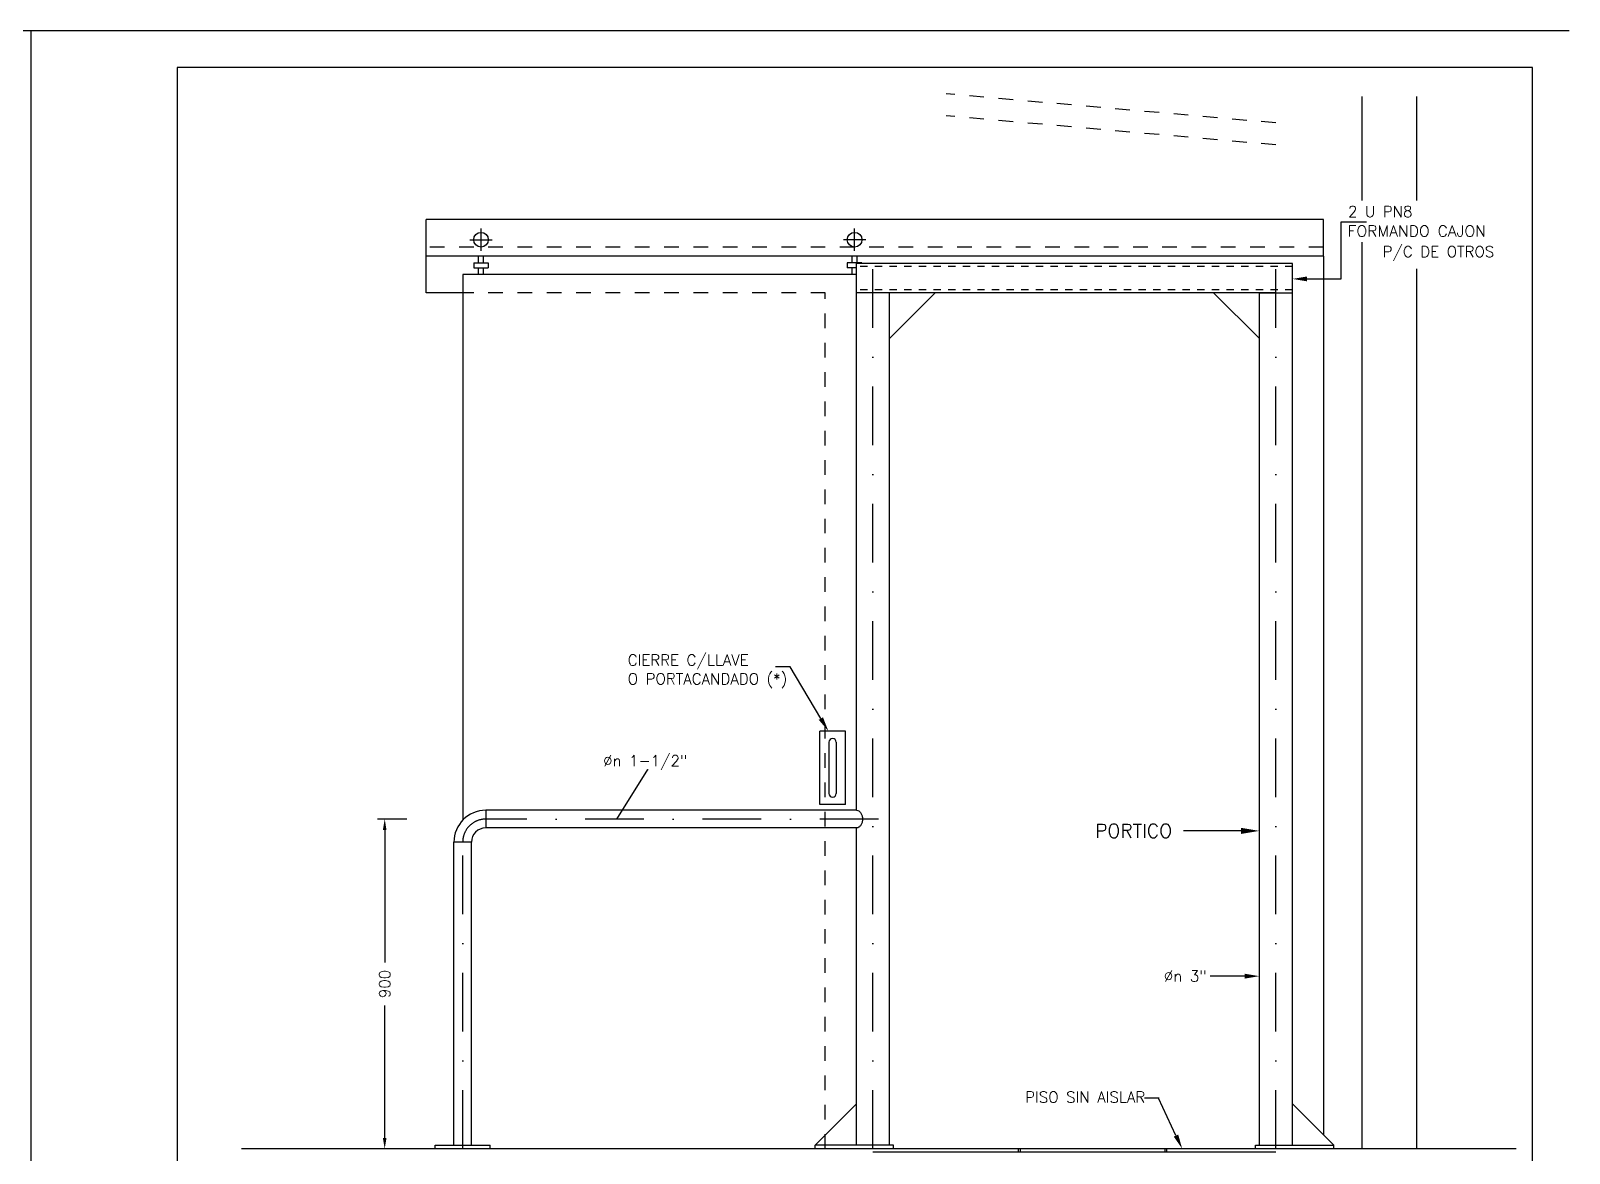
# Model space of a CAD drawing. Extents: x 2682 to 23682, y -29604 to -17724.
# Drawn here: x 6882 to 11082, y -20788 to -17724 of the extents above; entities that cross this region are included whole.
import ezdxf
from ezdxf import colors
from ezdxf.entities.mleader import LeaderData, LeaderLine
from ezdxf.enums import TextEntityAlignment as Align
from ezdxf.math import Vec2, Vec3

# ---------------------------------------------------------------- set-up
doc = ezdxf.new("R2010")
doc.units = 0
doc.header["$MEASUREMENT"] = 0
doc.header["$PDMODE"] = 33
for name, pattern in [('CEN20', [320, 160, -80, 0, -80]), ('PUN10', [40, 20, -20]), ('PUN20', [80, 40, -40])]:
    doc.linetypes.add(name, pattern=pattern)
doc.layers.get('0').update_dxf_attribs({"linetype": 'CONTINUOUS'})
doc.layers.get('DEFPOINTS').update_dxf_attribs({"linetype": 'CONTINUOUS'})
for name, color, linetype in [('0.6', 15, 'CONTINUOUS'), ('FI', 2, 'CONTINUOUS'), ('GR', 9, 'CONTINUOUS'), ('IS', 5, 'CONTINUOUS'), ('MA', 15, 'CONTINUOUS'), ('ME', 7, 'CONTINUOUS'), ('MF', 19, 'CONTINUOUS'), ('TF', 13, 'CONTINUOUS'), ('TX', 13, 'CONTINUOUS')]:
    doc.layers.add(name, color=color, linetype=linetype)
doc.styles.add('ROMANS', font='romans')
doc.styles.get("Standard").update_dxf_attribs({"font": 'ITALIC'})
doc.dimstyles.new('RPM 1-50', dxfattribs={"dimscale": 20, "dimtxt": 1.5, "dimasz": 1.5, "dimexe": 1, "dimexo": 2, "dimgap": 1, "dimtad": 0, "dimdec": 0, "dimtxsty": 'ROMANS', "dimcen": 1.5, "dimclrd": 256, "dimclre": 256, "dimclrt": 256, "dimadec": 0, "dimazin": 0, "dimtfac": 1, "dimtdec": 0, "dimtix": 1, "dimtmove": 2, "dimatfit": 0, "dimfxl": 1, "dimtolj": 1, "dimlwd": -1, "dimlwe": -1, "dimarcsym": 0})

# ---------------------------------------------------------------- blocks, each defined once
blk = doc.blocks.new('*D834')
at = {"layer": 'DEFPOINTS', "color": 0, "transparency": 16777216}
for p in [(7948.3, -19875.7), (7848.3, -20775.7), (7948.3, -20775.7)]:
    blk.add_point(p, dxfattribs=at)
at = {"layer": 'TX', "transparency": 16777216}
for p, q in [((7908.3, -19875.7), (7828.3, -19875.7)), ((7848.3, -19905.7), (7848.3, -20267.1)), ((7848.3, -20745.7), (7848.3, -20384.3)), ((7908.3, -20775.7), (7828.3, -20775.7))]:
    blk.add_line(p, q, dxfattribs=at)
for points in [[(7843.3, -19905.7), (7853.3, -19905.7), (7848.3, -19875.7)], [(7843.3, -20745.7), (7853.3, -20745.7), (7848.3, -20775.7)]]:
    blk.add_solid(points, dxfattribs=at)
at = {"layer": 'TX', "transparency": 16777216, "insert": (7848.3, -20325.7), "char_height": 30, "attachment_point": 5, "rotation": 90, "style": 'ROMANS'}
blk.add_mtext('\\A1;900', dxfattribs=at)

msp = doc.modelspace()

# ---------------------------------------------------------------- linework, layer by layer
for p, q in [((9351.16959, -18439.20198), (9226.16959, -18564.20198)), ((10236.16959, -18564.20198), (10111.16959, -18439.20198)), ((10186.16959, -19907.86247), (10029.19717, -19907.86247))]:
    msp.add_line(p, q)
msp.add_solid([(10186.16959, -19899.52914), (10186.16959, -19916.1958), (10236.16959, -19907.86247)])
at = {"layer": '0.6'}
for p, q in [((7282.05496, -17823.99649), (7282.05496, -23563.99649)), ((10982.05496, -17823.99649), (7282.05496, -17823.99649)), ((10982.05496, -23563.99649), (10982.05496, -17823.99649))]:
    msp.add_line(p, q, dxfattribs=at)
at = {"layer": 'FI'}
for p, q in [((6882.05496, -17723.99649), (2682.05496, -17723.99649)), ((6882.05496, -17723.99649), (6882.05496, -23663.99649)), ((6882.05496, -17723.99649), (6882.05496, -23663.99649)), ((11082.05496, -17723.99649), (6882.05496, -17723.99649)), ((8111.16959, -18324.74914), (8111.16959, -18263.65483)), ((9131.16959, -18324.74914), (9131.16959, -18263.65483)), ((10459.21047, -18401.28555), (10459.21047, -18245.82312)), ((10459.21047, -18245.82312), (10528.35152, -18245.82312)), ((8080.62244, -18294.20198), (8141.71675, -18294.20198)), ((9161.71675, -18294.20198), (9100.62244, -18294.20198)), ((8104.16959, -18357.20198), (8104.16959, -18339.20198)), ((8118.16959, -18357.20198), (8118.16959, -18339.20198)), ((9124.16959, -18357.20198), (9124.16959, -18339.20198)), ((9138.16959, -18357.20198), (9138.16959, -18339.20198)), ((8091.16959, -18357.20198), (8091.16959, -18371.20198)), ((8091.16959, -18357.20198), (8131.16959, -18357.20198)), ((8091.16959, -18371.20198), (8131.16959, -18371.20198)), ((8104.16959, -18389.20198), (8104.16959, -18371.20198)), ((8118.16959, -18389.20198), (8118.16959, -18371.20198)), ((8131.16959, -18357.20198), (8131.16959, -18371.20198)), ((9111.16959, -18357.20198), (9111.16959, -18371.20198)), ((9151.16959, -18357.20198), (9111.16959, -18357.20198)), ((9136.16959, -18371.20198), (9111.16959, -18371.20198)), ((9124.16959, -18389.20198), (9124.16959, -18371.20198)), ((9151.16959, -18357.20198), (9151.16959, -18359.20198)), ((10366.16959, -18401.28555), (10459.21047, -18401.28555))]:
    msp.add_line(p, q, dxfattribs=at)
at = {"layer": 'FI', "linetype": 'PUN20'}
for p, q in [((10411.16959, -18314.20198), (7961.16959, -18314.20198)), ((9051.16959, -18439.20198), (8061.16959, -18439.20198)), ((9051.16959, -20775.70198), (9051.16959, -18439.20198))]:
    msp.add_line(p, q, dxfattribs=at)
at = {"layer": 'FI', "linetype": 'PUN10'}
for p, q in [((10326.16959, -18367.20198), (9136.16959, -18367.20198)), ((10326.16959, -18431.20198), (9136.16959, -18431.20198))]:
    msp.add_line(p, q, dxfattribs=at)
at = {"layer": 'FI', "linetype": 'CEN20'}
for p, q in [((9181.16959, -20775.70198), (9181.16959, -18359.20198)), ((10281.16959, -20775.70198), (10281.16959, -18359.20198)), ((9196.15689, -19875.70198), (8124.16959, -19875.70198)), ((8061.16959, -20775.70198), (8061.16959, -19938.70198)), ((9578.66959, -20785.20198), (9578.66959, -20775.70198)), ((9583.66959, -20785.20198), (9583.66959, -20775.70198)), ((9978.66959, -20785.20198), (9978.66959, -20775.70198)), ((9978.66959, -20785.20198), (9978.66959, -20775.70198)), ((9983.66959, -20785.20198), (9983.66959, -20775.70198)), ((9983.66959, -20785.20198), (9983.66959, -20775.70198))]:
    msp.add_line(p, q, dxfattribs=at)
at = {"layer": 'FI'}
for centre in [(8111.16959, -18294.20198), (9131.16959, -18294.20198)]:
    msp.add_circle(centre, 20, dxfattribs=at)
at = {"layer": 'FI', "linetype": 'CEN20'}
msp.add_arc((8124.16959, -19938.70198), 63, 90, 180, dxfattribs=at)
at = {"layer": 'FI'}
msp.add_solid([(10366.16959, -18407.95221), (10366.16959, -18394.61888), (10326.16959, -18401.28555)], dxfattribs=at)
at = {"layer": 'GR'}
for p, q in [((10516.38273, -18187.08607), (10516.38273, -17903.35092)), ((10666.38273, -18187.08607), (10666.38273, -17903.35092)), ((10516.38273, -20775.70198), (10516.38273, -18300.54493)), ((10666.38273, -20775.70198), (10666.38273, -18373.58949))]:
    msp.add_line(p, q, dxfattribs=at)
at = {"layer": 'IS'}
msp.add_line((10281.16959, -20785.20198), (9181.16959, -20785.20198), dxfattribs=at)
at = {"layer": 'MA'}
for p, q in [((10666.38273, -20775.70198), (7457.41914, -20775.70198)), ((10936.74747, -20775.70198), (10468.88422, -20775.70198))]:
    msp.add_line(p, q, dxfattribs=at)
at = {"layer": 'ME'}
for p, q in [((10411.16959, -18239.20198), (7961.16959, -18239.20198)), ((7961.16959, -18339.20198), (7961.16959, -18239.20198)), ((10411.16959, -18339.20198), (10411.16959, -18239.20198)), ((10411.16959, -18339.20198), (7961.16959, -18339.20198)), ((7961.16959, -18439.20198), (7961.16959, -18339.20198)), ((10411.16959, -18339.20198), (10411.16959, -20737.70198)), ((8061.16959, -18389.20198), (8061.16959, -19878.70198)), ((9136.16959, -18389.20198), (8061.16959, -18389.20198)), ((9136.16959, -19851.70198), (9136.16959, -18359.20198)), ((10326.16959, -18359.20198), (9136.16959, -18359.20198)), ((10326.16959, -20765.70198), (10326.16959, -18359.20198)), ((8061.16959, -18439.20198), (7961.16959, -18439.20198)), ((9226.16959, -18439.20198), (9136.16959, -18439.20198)), ((10281.16959, -18439.20198), (9181.16959, -18439.20198)), ((9226.16959, -20765.70198), (9226.16959, -18439.20198)), ((10236.16959, -20765.70198), (10236.16959, -18439.20198)), ((10236.16959, -18439.20198), (10326.16959, -18439.20198)), ((9036.06041, -19835.70198), (9036.06041, -19635.70198)), ((9106.06041, -19635.70198), (9036.06041, -19635.70198)), ((9106.06041, -19835.70198), (9106.06041, -19635.70198)), ((9061.06041, -19665.70198), (9061.06041, -19805.70198)), ((9081.06041, -19665.70198), (9081.06041, -19805.70198)), ((8124.16959, -19851.70198), (8124.16959, -19899.70198)), ((9136.16959, -19851.70198), (8124.16959, -19851.70198)), ((9106.06041, -19835.70198), (9036.06041, -19835.70198)), ((9136.16959, -19899.70198), (8124.16959, -19899.70198)), ((9136.16959, -20765.70198), (9136.16959, -19899.70198)), ((8085.16959, -19938.70198), (8037.16959, -19938.70198)), ((8037.16959, -20765.70198), (8037.16959, -19938.70198)), ((8085.16959, -20765.70198), (8085.16959, -19938.70198)), ((9023.16959, -20765.70198), (9136.16959, -20652.70198)), ((10439.16959, -20765.70198), (10326.16959, -20652.70198)), ((7986.16959, -20765.70198), (8136.16959, -20765.70198)), ((9237.16959, -20765.70198), (9023.16959, -20765.70198)), ((9237.16959, -20775.70198), (9237.16959, -20765.70198)), ((10225.16959, -20765.70198), (10439.16959, -20765.70198)), ((10225.16959, -20775.70198), (10225.16959, -20765.70198))]:
    msp.add_line(p, q, dxfattribs=at)
at = {"layer": 'ME', "linetype": 'CEN20'}
for p, q in [((7986.16959, -20775.70198), (7986.16959, -20765.70198)), ((8136.16959, -20775.70198), (8136.16959, -20765.70198)), ((9023.16959, -20775.70198), (9023.16959, -20765.70198)), ((10439.16959, -20775.70198), (10439.16959, -20765.70198))]:
    msp.add_line(p, q, dxfattribs=at)
at = {"layer": 'ME'}
msp.add_lwpolyline([(9136.16959, -19851.70198, -0.1446159492), (9142.59127, -19853.59901, -0.1071756425), (9148.19857, -19859.23576, -0.0776920548), (9151.41576, -19866.55424, -0.0648651807), (9152.60751, -19875.70198, -0.0648651807), (9151.41576, -19884.84973, -0.0776920548), (9148.19857, -19892.16821, -0.1071756425), (9142.59127, -19897.80496, -0.1446159492), (9136.16959, -19899.70198, -0.1446159492)], format="xyb", dxfattribs=at)
for centre, start, end in [((9071.06041, -19665.70198), 0, 180), ((9071.06041, -19805.70198), 180, 0)]:
    msp.add_arc(centre, 10, start, end, dxfattribs=at)
at = {"layer": 'ME', "linetype": 'Continuous'}
for radius in [87, 39]:
    msp.add_arc((8124.16959, -19938.70198), radius, 90, 180, dxfattribs=at)
at = {"layer": 'MF', "linetype": 'PUN20'}
for p, q in [((10281.16959, -17975.55641), (9381.16959, -17896.20198)), ((10281.16959, -18035.55641), (9381.16959, -17956.20198))]:
    msp.add_line(p, q, dxfattribs=at)
at = {"layer": 'TF'}
for p, q in [((8954.81596, -19460.37555), (8914.81596, -19460.37555)), ((9039.08944, -19601.36774), (8954.81596, -19460.37555)), ((10196.16959, -20304.39942), (10101.68499, -20304.39942)), ((9962.16154, -20637.53144), (9922.16154, -20637.53144)), ((10008.46612, -20739.53119), (9960.30574, -20637.53144))]:
    msp.add_line(p, q, dxfattribs=at)
for points in [[(9033.36707, -19604.7881), (9044.81181, -19597.94738), (9059.61161, -19635.70198)], [(10196.16959, -20311.06609), (10196.16959, -20297.73275), (10236.16959, -20304.39942)], [(10002.43766, -20742.37761), (10014.49459, -20736.68478), (10025.54458, -20775.70198)]]:
    msp.add_solid(points, dxfattribs=at)

# ---------------------------------------------------------------- texts
at = {"style": 'ROMANS'}
msp.add_text('PORTICO', height=37.5, dxfattribs=at).set_placement((9997.94717, -19907.86247), align=Align.MIDDLE_RIGHT)
at = {"layer": 'FI', "style": 'ROMANS'}
msp.add_text('2 U PN8', height=30, dxfattribs=at).set_placement((10477.9301, -18217.31243), align=Align.MIDDLE_LEFT)
at = {"layer": 'FI', "style": 'ROMANS', "width": 0.930559}
msp.add_text('FORMANDO CAJON', height=30, dxfattribs=at).set_placement((10477.10342, -18285.70808), (10854.64459, -18285.70808), align=Align.FIT)
at = {"layer": 'FI', "style": 'ROMANS'}
msp.add_text('P/C DE OTROS', height=30, dxfattribs=at).set_placement((10877.28692, -18326.90964), align=Align.MIDDLE_RIGHT)
at = {"layer": 'TF', "style": 'ROMANS'}
for s, p in [('CIERRE C/LLAVE', (8511.59558, -19441.59867)), ('O PORTACANDADO (*)', (8511.59558, -19492.96807)), ('%%Cn 1-1/2"', (8444.72307, -19716.53144)), ('%%Cn 3"', (9975.50299, -20304.39942)), ('PISO SIN AISLAR', (9596.79103, -20634.4819))]:
    msp.add_text(s, height=30, dxfattribs=at).set_placement(p, align=Align.MIDDLE_LEFT)

# ---------------------------------------------------------------- dimensions: what is measured, and where the dimension line sits
at = {"layer": 'TX'}
dim = msp.add_linear_dim(base=(7848.29374, -20775.70198), p1=(7948.29374, -19875.70198), p2=(7948.29374, -20775.70198), angle=90, dimstyle='RPM 1-50', dxfattribs=at)
dim.commit()
dim.dimension.update_dxf_attribs({"geometry": '*D834', "text_midpoint": (7848.29374, -20325.70198)})

# ---------------------------------------------------------------- leaders
at = {"layer": 'TF'}
ml = msp.add_multileader_mtext('Standard', dxfattribs=at)
ml.set_content('', color=256)
ml.set_leader_properties()
ml.build(insert=Vec2(0, 0))
ml.multileader.update_dxf_attribs({"text_right_attachment_type": 6, "dogleg_length": 0.36, "arrow_head_size": 0.18})
ctx = ml.context
ctx.base_point, ctx.char_height, ctx.arrow_head_size, ctx.landing_gap_size, ctx.plane_origin = Vec3(8567.39562, -19740.78461), 0.18, 0.18, 0.09, Vec3(8482.28197, -19875.70198)
ctx.right_attachment = 6
notes = []
notes.append((ctx, [(0, (1, 1, 0), (8567.03562, -19740.78461), (1, 0), 0.36, [(0, [(8482.28197, -19875.70198)], 0, [])])]))
ctx.mtext.insert, ctx.mtext.flow_direction = Vec3(8567.48562, -19740.69461), 5
for ctx, leaders in notes:
    for number, flags, end, landing, length, lines in leaders:
        leader = LeaderData()
        leader.index, (leader.has_last_leader_line, leader.has_dogleg_vector, leader.attachment_direction) = number, flags
        leader.last_leader_point, leader.dogleg_vector, leader.dogleg_length = Vec3(end), Vec3(landing), length
        for number, points, colour, breaks in lines:
            line = LeaderLine()
            line.index, line.vertices, line.color, line.breaks = number, Vec3.list(points), colors.encode_raw_color(colour), breaks
            leader.lines.append(line)
        ctx.leaders.append(leader)

doc.saveas('drawing.dxf')
